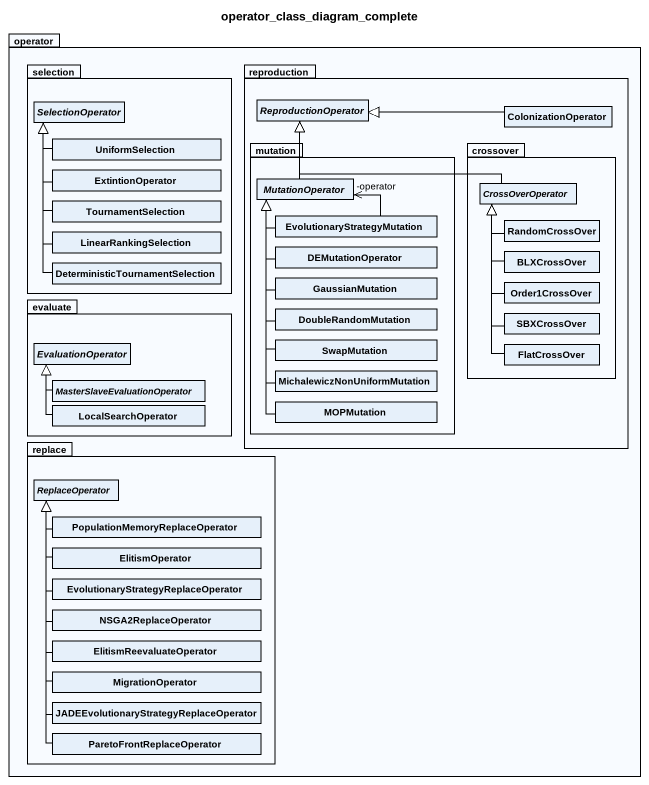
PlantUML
@startuml
title operator_class_diagram_complete
hide circle
hide empty members
package operator {
  package selection {
    abstract class SelectionOperator
    class ExtintionOperator
    class UniformSelection
    class TournamentSelection
    class LinearRankingSelection
    class "DeterministicTournamentSelection" as DeterministicTournamentSelec
  }
  package reproduction {
    abstract class ReproductionOperator
    class ColonizationOperator
    package mutation {
      abstract class MutationOperator
      class EvolutionaryStrategyMutation
      class DEMutationOperator
      class GaussianMutation
      class DoubleRandomMutation
      class SwapMutation
      class "MichalewiczNonUniformMutation" as MichalewiczNonUniformMutatio
      class MOPMutation
    }
    package crossover {
      abstract class CrossOverOperator
      class RandomCrossOver
      class BLXCrossOver
      class Order1CrossOver
      class SBXCrossOver
      class FlatCrossOver
    }
  }
  package evaluate {
    abstract class EvaluationOperator
    class LocalSearchOperator
    abstract class "MasterSlaveEvaluationOperator" as MasterSlaveEvaluationOperato
  }
  package replace {
    abstract class ReplaceOperator
    class "PopulationMemoryReplaceOperator" as PopulationMemoryReplaceOpera
    class ElitismOperator
    class "EvolutionaryStrategyReplaceOperator" as EvolutionaryStrategyReplaceO
    class NSGA2ReplaceOperator
    class ElitismReevaluateOperator
    class MigrationOperator
    class "JADEEvolutionaryStrategyReplaceOperator" as JADEEvolutionaryStrategyRepl
    class ParetoFrontReplaceOperator
  }
}
ColonizationOperator -left-|> ReproductionOperator
ExtintionOperator -up-|> SelectionOperator
UniformSelection -up-|> SelectionOperator
TournamentSelection -up-|> SelectionOperator
MutationOperator -up-|> ReproductionOperator
MutationOperator "-operator" <-- EvolutionaryStrategyMutation
CrossOverOperator -left-|> ReproductionOperator
LinearRankingSelection -up-|> SelectionOperator
EvolutionaryStrategyMutation -up-|> MutationOperator
DEMutationOperator -up-|> MutationOperator
RandomCrossOver -up-|> CrossOverOperator
BLXCrossOver -up-|> CrossOverOperator
DeterministicTournamentSelec -up-|> SelectionOperator
GaussianMutation -up-|> MutationOperator
Order1CrossOver -up-|> CrossOverOperator
DoubleRandomMutation -up-|> MutationOperator
SBXCrossOver -up-|> CrossOverOperator
SwapMutation -up-|> MutationOperator
MichalewiczNonUniformMutatio -up-|> MutationOperator
FlatCrossOver -up-|> CrossOverOperator
LocalSearchOperator -up-|> EvaluationOperator
MasterSlaveEvaluationOperato -up-|> EvaluationOperator
MOPMutation -up-|> MutationOperator
PopulationMemoryReplaceOpera -left-|> ReplaceOperator
ElitismOperator -up-|> ReplaceOperator
EvolutionaryStrategyReplaceO -up-|> ReplaceOperator
NSGA2ReplaceOperator -up-|> ReplaceOperator
ElitismReevaluateOperator -up-|> ReplaceOperator
MigrationOperator -up-|> ReplaceOperator
JADEEvolutionaryStrategyRepl -up-|> ReplaceOperator
ParetoFrontReplaceOperator -up-|> ReplaceOperator
@enduml
